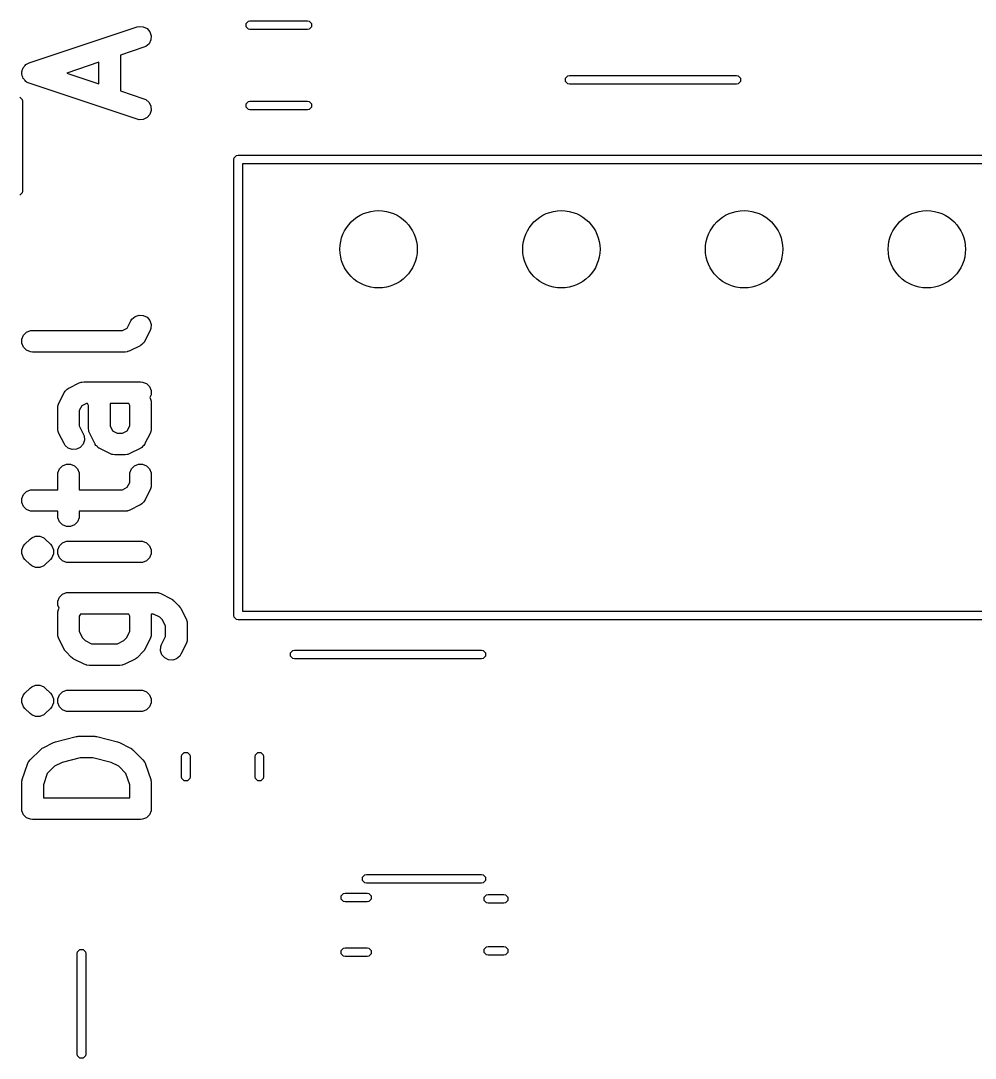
# Model space of a CAD drawing. Extents: x 89 to 178, y -115 to -57.
# Drawn here: x 129.81 to 143.08, y -94.21 to -79.78 of the extents above; entities that cross this region are included whole.
import ezdxf

# ---------------------------------------------------------------- set-up
doc = ezdxf.new("R2010")
doc.units = 0
doc.layers.add('BLACK', color=7, linetype='CONTINUOUS')

msp = doc.modelspace()

# ---------------------------------------------------------------- linework, layer by layer
at = {"layer": 'BLACK', "linetype": 'CONTINUOUS'}
for p, q in [((129.930894, -80.36484), (131.430894, -79.864839)), ((131.430894, -79.864839), (131.459568, -79.858319)), ((131.459568, -79.858319), (131.517948, -79.862469)), ((131.517948, -79.862469), (131.570295, -79.888643)), ((131.570295, -79.888643), (131.608642, -79.932857)), ((132.944945, -79.817039), (132.977417, -79.784567)), ((132.944945, -79.862961), (132.944945, -79.817039)), ((132.977417, -79.895433), (132.944945, -79.862961)), ((132.977417, -79.784567), (133.000378, -79.78)), ((133.000378, -79.9), (132.977417, -79.895433)), ((133.000378, -79.78), (133.799622, -79.78)), ((133.799622, -79.9), (133.000378, -79.9)), ((133.799622, -79.78), (133.822583, -79.784567)), ((133.822583, -79.895433), (133.799622, -79.9)), ((133.822583, -79.784567), (133.855055, -79.817039)), ((133.855055, -79.862961), (133.822583, -79.895433)), ((133.855055, -79.817039), (133.855055, -79.862961)), ((131.623001, -80.046761), (131.596828, -80.099109)), ((131.608642, -79.932857), (131.627151, -79.988381)), ((131.627151, -79.988381), (131.623001, -80.046761)), ((131.525762, -80.149444), (131.199757, -80.258112)), ((131.552613, -80.137456), (131.525762, -80.149444)), ((131.596828, -80.099109), (131.552613, -80.137456)), ((131.199757, -80.258112), (131.199757, -80.756171)), ((129.829506, -80.488381), (129.832895, -80.478213)), ((129.830839, -80.507142), (129.829506, -80.488381)), ((129.832895, -80.478213), (129.833655, -80.467522)), ((129.833655, -80.467522), (129.842066, -80.450698)), ((129.842066, -80.450698), (129.848014, -80.432857)), ((129.848014, -80.432857), (129.855036, -80.42476)), ((129.855036, -80.42476), (129.859829, -80.415175)), ((129.859829, -80.415175), (129.874037, -80.402851)), ((129.874037, -80.402851), (129.886361, -80.388643)), ((129.886361, -80.388643), (129.895946, -80.38385)), ((129.895946, -80.38385), (129.904043, -80.376828)), ((129.904043, -80.376828), (129.930894, -80.36484)), ((130.899757, -80.358112), (130.452668, -80.507142)), ((130.899757, -80.656171), (130.899757, -80.358112)), ((129.829506, -80.525903), (129.830839, -80.507142)), ((129.832895, -80.53607), (129.829506, -80.525903)), ((129.833655, -80.546762), (129.832895, -80.53607)), ((129.842066, -80.563585), (129.833655, -80.546762)), ((129.848014, -80.581427), (129.842066, -80.563585)), ((129.855036, -80.589523), (129.848014, -80.581427)), ((129.859829, -80.599109), (129.855036, -80.589523)), ((129.874037, -80.611432), (129.859829, -80.599109)), ((129.886361, -80.625641), (129.874037, -80.611432)), ((129.895946, -80.630433), (129.886361, -80.625641)), ((129.904043, -80.637456), (129.895946, -80.630433)), ((129.930894, -80.649444), (129.904043, -80.637456)), ((130.452668, -80.507142), (130.899757, -80.656171)), ((137.383315, -80.577039), (137.415787, -80.544567)), ((137.383315, -80.622961), (137.383315, -80.577039)), ((137.415787, -80.655433), (137.383315, -80.622961)), ((137.415787, -80.544567), (137.438748, -80.54)), ((137.438748, -80.54), (139.761252, -80.54)), ((139.761252, -80.54), (139.784213, -80.544567)), ((139.784213, -80.544567), (139.816685, -80.577039)), ((139.816685, -80.622961), (139.784213, -80.655433)), ((139.816685, -80.577039), (139.816685, -80.622961)), ((131.430894, -81.149445), (129.930894, -80.649444)), ((131.199757, -80.756171), (131.525762, -80.86484)), ((137.438748, -80.66), (137.415787, -80.655433)), ((139.761252, -80.66), (137.438748, -80.66)), ((139.784213, -80.655433), (139.761252, -80.66)), ((129.800461, -80.844567), (129.832933, -80.877039)), ((129.832933, -80.877039), (129.8375, -80.9)), ((129.8375, -80.9), (129.8375, -82.15)), ((131.525762, -80.86484), (131.552613, -80.876828)), ((131.552613, -80.876828), (131.596828, -80.915175)), ((131.596828, -80.915175), (131.623001, -80.967523)), ((132.944945, -80.937039), (132.977417, -80.904567)), ((132.977417, -80.904567), (133.000378, -80.9)), ((133.000378, -80.9), (133.799622, -80.9)), ((133.799622, -80.9), (133.822583, -80.904567)), ((133.822583, -80.904567), (133.855055, -80.937039)), ((131.627151, -81.025903), (131.608642, -81.081427)), ((131.623001, -80.967523), (131.627151, -81.025903)), ((132.944945, -80.982961), (132.944945, -80.937039)), ((132.977417, -81.015433), (132.944945, -80.982961)), ((133.000378, -81.02), (132.977417, -81.015433)), ((133.799622, -81.02), (133.000378, -81.02)), ((133.822583, -81.015433), (133.799622, -81.02)), ((133.855055, -80.982961), (133.822583, -81.015433)), ((133.855055, -80.937039), (133.855055, -80.982961)), ((131.459568, -81.155965), (131.430894, -81.149445)), ((131.517948, -81.151815), (131.459568, -81.155965)), ((131.570295, -81.125641), (131.517948, -81.151815)), ((131.608642, -81.081427), (131.570295, -81.125641)), ((132.814539, -81.652067), (132.8375, -81.6475)), ((132.8375, -81.6475), (144.6075, -81.6475)), ((132.7775, -81.7075), (132.782067, -81.684539)), ((132.7775, -88.0475), (132.7775, -81.7075)), ((132.782067, -81.684539), (132.814539, -81.652067)), ((132.8975, -81.7675), (132.8975, -87.9875)), ((144.5475, -81.7675), (132.8975, -81.7675)), ((129.832933, -82.172961), (129.800461, -82.205433)), ((129.8375, -82.15), (129.832933, -82.172961)), ((131.295096, -84.05248), (131.344164, -83.954345)), ((131.344164, -83.954345), (131.359829, -83.929459)), ((131.359829, -83.929459), (131.404044, -83.891113)), ((131.404044, -83.891113), (131.459566, -83.872605)), ((131.459566, -83.872605), (131.517946, -83.876753)), ((131.517946, -83.876753), (131.570295, -83.902927)), ((131.570295, -83.902927), (131.608642, -83.947142)), ((131.608642, -83.947142), (131.62715, -84.002665)), ((129.894992, -84.110993), (129.949064, -84.088595)), ((129.949064, -84.088595), (129.978328, -84.085713)), ((129.978328, -84.085713), (131.228632, -84.085713)), ((131.228632, -84.085713), (131.295096, -84.05248)), ((131.612492, -84.088508), (131.541064, -84.231366)), ((131.623002, -84.061045), (131.612492, -84.088508)), ((131.62715, -84.002665), (131.623002, -84.061045)), ((129.83121, -84.206449), (129.853608, -84.152377)), ((129.83121, -84.264977), (129.83121, -84.206449)), ((129.853608, -84.152377), (129.894992, -84.110993)), ((131.53472, -84.241443), (131.525399, -84.256251)), ((131.537214, -84.238568), (131.53472, -84.241443)), ((131.537983, -84.236259), (131.537214, -84.238568)), ((131.541064, -84.231366), (131.537983, -84.236259)), ((129.853608, -84.319049), (129.83121, -84.264977)), ((129.894992, -84.360433), (129.853608, -84.319049)), ((129.949064, -84.382831), (129.894992, -84.360433)), ((129.978328, -84.385713), (129.949064, -84.382831)), ((131.264042, -84.385713), (129.978328, -84.385713)), ((131.293306, -84.382831), (131.264042, -84.385713)), ((131.298283, -84.380769), (131.293306, -84.382831)), ((131.303661, -84.380387), (131.298283, -84.380769)), ((131.331124, -84.369877), (131.303661, -84.380387)), ((131.473982, -84.298448), (131.331124, -84.369877)), ((131.478876, -84.295367), (131.473982, -84.298448)), ((131.481184, -84.294598), (131.478876, -84.295367)), ((131.484057, -84.292105), (131.481184, -84.294598)), ((131.498868, -84.282783), (131.484057, -84.292105)), ((131.511192, -84.268571), (131.498868, -84.282783)), ((131.525399, -84.256251), (131.511192, -84.268571)), ((130.482675, -84.887263), (130.625533, -84.815835)), ((130.625533, -84.815835), (130.652996, -84.805325)), ((130.652996, -84.805325), (130.658371, -84.804943)), ((130.658371, -84.804943), (130.66335, -84.802881)), ((130.66335, -84.802881), (130.692614, -84.799999)), ((130.692614, -84.799999), (131.478328, -84.799999)), ((131.478328, -84.799999), (131.507592, -84.802881)), ((131.507592, -84.802881), (131.561664, -84.825279)), ((130.344164, -85.097202), (130.415593, -84.954345)), ((130.415593, -84.954345), (130.418673, -84.94945)), ((130.418673, -84.94945), (130.419443, -84.947143)), ((130.419443, -84.947143), (130.421935, -84.944269)), ((130.421935, -84.944269), (130.431258, -84.929459)), ((130.431258, -84.929459), (130.445469, -84.917134)), ((130.445469, -84.917134), (130.45779, -84.902928)), ((130.45779, -84.902928), (130.472597, -84.893606)), ((130.472597, -84.893606), (130.475473, -84.891113)), ((130.475473, -84.891113), (130.477781, -84.890343)), ((130.477781, -84.890343), (130.482675, -84.887263)), ((131.561664, -84.825279), (131.603048, -84.866663)), ((131.603048, -84.866663), (131.625446, -84.920735)), ((131.625446, -84.920735), (131.625446, -84.979263)), ((130.333655, -85.124665), (130.344164, -85.097202)), ((130.728024, -85.099999), (130.66156, -85.13323)), ((130.742766, -85.099999), (130.728024, -85.099999)), ((130.7569, -85.128266), (130.742766, -85.099999)), ((131.314195, -85.099999), (131.0569, -85.099999)), ((131.0569, -85.099999), (131.0569, -85.414589)), ((131.328328, -85.128265), (131.314195, -85.099999)), ((131.625446, -84.979263), (131.609039, -85.01887)), ((131.609039, -85.01887), (131.612492, -85.025775)), ((131.612492, -85.025775), (131.623002, -85.053238)), ((131.623002, -85.053238), (131.623383, -85.058613)), ((131.623383, -85.058613), (131.625446, -85.063592)), ((131.625446, -85.063592), (131.628328, -85.092856)), ((131.628328, -85.092856), (131.628328, -85.449999)), ((130.328328, -85.164284), (130.33121, -85.13502)), ((130.328328, -85.449999), (130.328328, -85.164284)), ((130.33121, -85.13502), (130.333273, -85.130039)), ((130.333273, -85.130039), (130.333655, -85.124665)), ((130.66156, -85.13323), (130.628328, -85.199694)), ((130.628328, -85.199694), (130.628328, -85.414588)), ((130.7569, -85.449999), (130.7569, -85.128266)), ((131.328328, -85.414589), (131.328328, -85.128265)), ((130.33121, -85.479263), (130.328328, -85.449999)), ((130.333273, -85.484243), (130.33121, -85.479263)), ((130.333655, -85.489618), (130.333273, -85.484243)), ((130.344164, -85.517081), (130.333655, -85.489618)), ((130.415593, -85.659938), (130.344164, -85.517081)), ((130.628328, -85.414588), (130.683921, -85.525773)), ((130.683921, -85.525773), (130.69443, -85.553237)), ((130.759782, -85.479263), (130.7569, -85.449999)), ((130.761844, -85.484241), (130.759782, -85.479263)), ((130.762226, -85.489617), (130.761844, -85.484241)), ((130.772736, -85.517081), (130.762226, -85.489617)), ((130.844164, -85.659938), (130.772736, -85.517081)), ((131.0569, -85.414589), (131.09013, -85.481052)), ((131.09013, -85.481052), (131.156595, -85.514284)), ((131.156595, -85.514284), (131.228633, -85.514284)), ((131.228633, -85.514284), (131.295096, -85.481052)), ((131.295096, -85.481052), (131.328328, -85.414589)), ((131.612492, -85.51708), (131.541064, -85.659938)), ((131.623002, -85.489617), (131.612492, -85.51708)), ((131.623383, -85.484241), (131.623002, -85.489617)), ((131.625446, -85.479263), (131.623383, -85.484241)), ((131.628328, -85.449999), (131.625446, -85.479263)), ((130.431258, -85.684824), (130.415593, -85.659938)), ((130.475473, -85.72317), (130.431258, -85.684824)), ((130.680072, -85.667139), (130.641725, -85.711355)), ((130.698579, -85.611617), (130.680072, -85.667139)), ((130.69443, -85.553237), (130.698579, -85.611617)), ((130.847244, -85.664832), (130.844164, -85.659938)), ((130.848014, -85.66714), (130.847244, -85.664832)), ((130.850506, -85.670013), (130.848014, -85.66714)), ((130.859829, -85.684824), (130.850506, -85.670013)), ((130.87404, -85.697148), (130.859829, -85.684824)), ((131.525399, -85.684823), (131.511191, -85.697145)), ((131.534718, -85.670018), (131.525399, -85.684823)), ((131.537214, -85.667141), (131.534718, -85.670018)), ((131.537984, -85.66483), (131.537214, -85.667141)), ((131.541064, -85.659938), (131.537984, -85.66483)), ((130.530996, -85.741678), (130.475473, -85.72317)), ((130.589376, -85.737529), (130.530996, -85.741678)), ((130.641725, -85.711355), (130.589376, -85.737529)), ((130.886361, -85.711355), (130.87404, -85.697148)), ((130.901168, -85.720676), (130.886361, -85.711355)), ((130.904044, -85.72317), (130.901168, -85.720676)), ((130.906352, -85.723939), (130.904044, -85.72317)), ((130.911246, -85.72702), (130.906352, -85.723939)), ((131.054104, -85.798448), (130.911246, -85.72702)), ((131.081567, -85.808958), (131.054104, -85.798448)), ((131.086942, -85.809339), (131.081567, -85.808958)), ((131.091921, -85.811402), (131.086942, -85.809339)), ((131.121185, -85.814284), (131.091921, -85.811402)), ((131.264042, -85.814284), (131.121185, -85.814284)), ((131.293306, -85.811402), (131.264042, -85.814284)), ((131.298284, -85.809339), (131.293306, -85.811402)), ((131.30366, -85.808958), (131.298284, -85.809339)), ((131.331123, -85.798448), (131.30366, -85.808958)), ((131.473982, -85.72702), (131.331123, -85.798448)), ((131.478875, -85.723939), (131.473982, -85.72702)), ((131.481184, -85.72317), (131.478875, -85.723939)), ((131.484058, -85.720676), (131.481184, -85.72317)), ((131.498867, -85.711355), (131.484058, -85.720676)), ((131.511191, -85.697145), (131.498867, -85.711355)), ((130.353608, -86.00952), (130.394992, -85.968136)), ((130.394992, -85.968136), (130.449064, -85.945738)), ((130.449064, -85.945738), (130.507592, -85.945738)), ((130.507592, -85.945738), (130.561664, -85.968136)), ((130.561664, -85.968136), (130.603048, -86.00952)), ((131.353608, -86.00952), (131.394992, -85.968136)), ((131.394992, -85.968136), (131.449064, -85.945738)), ((131.449064, -85.945738), (131.507592, -85.945738)), ((131.507592, -85.945738), (131.561664, -85.968136)), ((131.561664, -85.968136), (131.603048, -86.00952)), ((130.328328, -86.092856), (130.33121, -86.063592)), ((130.328328, -86.299999), (130.328328, -86.092856)), ((130.33121, -86.063592), (130.353608, -86.00952)), ((130.603048, -86.00952), (130.625446, -86.063592)), ((130.625446, -86.063592), (130.628328, -86.092856)), ((130.628328, -86.092856), (130.628328, -86.299999)), ((131.328328, -86.092856), (131.33121, -86.063592)), ((131.328328, -86.200303), (131.328328, -86.092856)), ((131.33121, -86.063592), (131.353608, -86.00952)), ((131.603048, -86.00952), (131.625446, -86.063592)), ((131.625446, -86.063592), (131.628328, -86.092856)), ((131.628328, -86.092856), (131.628328, -86.235713)), ((131.295096, -86.266766), (131.328328, -86.200303)), ((131.628328, -86.235713), (131.625446, -86.264977)), ((129.83121, -86.420735), (129.853608, -86.366663)), ((129.853608, -86.366663), (129.894992, -86.325279)), ((129.894992, -86.325279), (129.949064, -86.302881)), ((129.949064, -86.302881), (129.978328, -86.299999)), ((129.978328, -86.299999), (130.328328, -86.299999)), ((130.628328, -86.299999), (131.228632, -86.299999)), ((131.228632, -86.299999), (131.295096, -86.266766)), ((131.612492, -86.302794), (131.541064, -86.445652)), ((131.623002, -86.275331), (131.612492, -86.302794)), ((131.623383, -86.269955), (131.623002, -86.275331)), ((131.625446, -86.264977), (131.623383, -86.269955)), ((129.83121, -86.479263), (129.83121, -86.420735)), ((129.853608, -86.533335), (129.83121, -86.479263)), ((129.894992, -86.574719), (129.853608, -86.533335)), ((131.473982, -86.512734), (131.331124, -86.584163)), ((131.478876, -86.509653), (131.473982, -86.512734)), ((131.481184, -86.508884), (131.478876, -86.509653)), ((131.484057, -86.506391), (131.481184, -86.508884)), ((131.498868, -86.497069), (131.484057, -86.506391)), ((131.511192, -86.482857), (131.498868, -86.497069)), ((131.525399, -86.470537), (131.511192, -86.482857)), ((131.53472, -86.455729), (131.525399, -86.470537)), ((131.537214, -86.452854), (131.53472, -86.455729)), ((131.537983, -86.450545), (131.537214, -86.452854)), ((131.541064, -86.445652), (131.537983, -86.450545)), ((129.949064, -86.597117), (129.894992, -86.574719)), ((129.978328, -86.599999), (129.949064, -86.597117)), ((130.328328, -86.599999), (129.978328, -86.599999)), ((130.328328, -86.664284), (130.328328, -86.599999)), ((130.33121, -86.693548), (130.328328, -86.664284)), ((130.353608, -86.74762), (130.33121, -86.693548)), ((130.625446, -86.693548), (130.603048, -86.74762)), ((130.628328, -86.664284), (130.625446, -86.693548)), ((131.264042, -86.599999), (130.628328, -86.599999)), ((130.628328, -86.599999), (130.628328, -86.664284)), ((131.293306, -86.597117), (131.264042, -86.599999)), ((131.298283, -86.595055), (131.293306, -86.597117)), ((131.303661, -86.594673), (131.298283, -86.595055)), ((131.331124, -86.584163), (131.303661, -86.594673)), ((130.394992, -86.789004), (130.353608, -86.74762)), ((130.449064, -86.811402), (130.394992, -86.789004)), ((130.507592, -86.811402), (130.449064, -86.811402)), ((130.561664, -86.789004), (130.507592, -86.811402)), ((130.603048, -86.74762), (130.561664, -86.789004)), ((129.943691, -86.98679), (129.966422, -86.968135)), ((129.966422, -86.968135), (130.020494, -86.945738)), ((130.020494, -86.945738), (130.07902, -86.945738)), ((130.07902, -86.945738), (130.079021, -86.945738)), ((130.079021, -86.945738), (130.101418, -86.955015)), ((130.101418, -86.955015), (130.133092, -86.968135)), ((130.133092, -86.968135), (130.133093, -86.968136)), ((130.133093, -86.968136), (130.155824, -86.986791)), ((129.83121, -87.135021), (129.853607, -87.080951)), ((129.853607, -87.08095), (129.872262, -87.058219)), ((129.853607, -87.080951), (129.853607, -87.08095)), ((129.872262, -87.058219), (129.943691, -86.98679)), ((130.155824, -86.986791), (130.227252, -87.05822)), ((130.227252, -87.05822), (130.245906, -87.08095)), ((130.245906, -87.08095), (130.245906, -87.080951)), ((130.245906, -87.080951), (130.268303, -87.135021)), ((130.33121, -87.135021), (130.353608, -87.080949)), ((130.353608, -87.080949), (130.394992, -87.039565)), ((130.394992, -87.039565), (130.449064, -87.017167)), ((130.449064, -87.017167), (130.478328, -87.014285)), ((130.478328, -87.014285), (131.478328, -87.014285)), ((131.478328, -87.014285), (131.507592, -87.017167)), ((131.507592, -87.017167), (131.561664, -87.039565)), ((131.561664, -87.039565), (131.603048, -87.080949)), ((131.603048, -87.080949), (131.625446, -87.135021)), ((129.83121, -87.135022), (129.83121, -87.135021)), ((129.83121, -87.135023), (129.83121, -87.135022)), ((129.83121, -87.193549), (129.83121, -87.135023)), ((129.833436, -87.198922), (129.83121, -87.193549)), ((129.853607, -87.24762), (129.833436, -87.198922)), ((129.853608, -87.247621), (129.853607, -87.24762)), ((129.872263, -87.270352), (129.853608, -87.247621)), ((129.943692, -87.34178), (129.872263, -87.270352)), ((130.227251, -87.270351), (130.155823, -87.341779)), ((130.245906, -87.247621), (130.227251, -87.270351)), ((130.255182, -87.225223), (130.245906, -87.247621)), ((130.268303, -87.193549), (130.255182, -87.225223)), ((130.268303, -87.135021), (130.268303, -87.193549)), ((130.33121, -87.193549), (130.33121, -87.135021)), ((130.353608, -87.247621), (130.33121, -87.193549)), ((130.394992, -87.289005), (130.353608, -87.247621)), ((131.603048, -87.247621), (131.561664, -87.289005)), ((131.625446, -87.193549), (131.603048, -87.247621)), ((131.625446, -87.135021), (131.625446, -87.193549)), ((129.966421, -87.360433), (129.943692, -87.34178)), ((129.966422, -87.360434), (129.966421, -87.360433)), ((130.020494, -87.382831), (129.966422, -87.360434)), ((130.020495, -87.382831), (130.020494, -87.382831)), ((130.07902, -87.382831), (130.020495, -87.382831)), ((130.133092, -87.360434), (130.07902, -87.382831)), ((130.155823, -87.341779), (130.133092, -87.360434)), ((130.449064, -87.311403), (130.394992, -87.289005)), ((130.478328, -87.314285), (130.449064, -87.311403)), ((131.478328, -87.314285), (130.478328, -87.314285)), ((131.507592, -87.311403), (131.478328, -87.314285)), ((131.561664, -87.289005), (131.507592, -87.311403)), ((130.33121, -87.849307), (130.353608, -87.795235)), ((130.33121, -87.907835), (130.33121, -87.849307)), ((130.353608, -87.795235), (130.394992, -87.753851)), ((130.394992, -87.753851), (130.449064, -87.731453)), ((130.449064, -87.731453), (130.478328, -87.728571)), ((130.478328, -87.728571), (131.692614, -87.728571)), ((131.692614, -87.728571), (131.721878, -87.731453)), ((131.721878, -87.731453), (131.726856, -87.733515)), ((131.726856, -87.733515), (131.732232, -87.733897)), ((131.732232, -87.733897), (131.759696, -87.744407)), ((131.759696, -87.744407), (131.902553, -87.815835)), ((131.902553, -87.815835), (131.915146, -87.823762)), ((131.915146, -87.823762), (131.918806, -87.825278)), ((131.918806, -87.825278), (131.922925, -87.828659)), ((131.922925, -87.828659), (131.927439, -87.8315)), ((131.927439, -87.8315), (131.930035, -87.834493)), ((131.930035, -87.834493), (131.941537, -87.843933)), ((131.941537, -87.843933), (132.012966, -87.915362)), ((130.328328, -88.021428), (130.33121, -87.992164)), ((130.347616, -87.947441), (130.33121, -87.907835)), ((130.33121, -87.992164), (130.333273, -87.987183)), ((130.333273, -87.987183), (130.333655, -87.981809)), ((130.333655, -87.981809), (130.344164, -87.954346)), ((130.344164, -87.954346), (130.347616, -87.947441)), ((132.012966, -87.915362), (132.022407, -87.926866)), ((132.022407, -87.926866), (132.025399, -87.929461)), ((132.025399, -87.929461), (132.028237, -87.93397)), ((132.028237, -87.93397), (132.031621, -87.938093)), ((132.031621, -87.938093), (132.033137, -87.941754)), ((132.033137, -87.941754), (132.041064, -87.954346)), ((132.041064, -87.954346), (132.112492, -88.097204)), ((132.8975, -87.9875), (144.5475, -87.9875)), ((130.328328, -88.307142), (130.328328, -88.021428)), ((130.642462, -88.028571), (130.628328, -88.056838)), ((130.628328, -88.056838), (130.628328, -88.271731)), ((131.314195, -88.028571), (130.642462, -88.028571)), ((131.328328, -88.056837), (131.314195, -88.028571)), ((131.328328, -88.271732), (131.328328, -88.056837)), ((131.657204, -88.028571), (131.628328, -88.028571)), ((131.628328, -88.028571), (131.628328, -88.307142)), ((131.746616, -88.073276), (131.657204, -88.028571)), ((131.783621, -88.110281), (131.746616, -88.073276)), ((131.828328, -88.199694), (131.783621, -88.110281)), ((132.112492, -88.097204), (132.123002, -88.124667)), ((132.123002, -88.124667), (132.123383, -88.130042)), ((132.123383, -88.130042), (132.125446, -88.135021)), ((132.125446, -88.135021), (132.128328, -88.164285)), ((132.782067, -88.070461), (132.7775, -88.0475)), ((132.814539, -88.102933), (132.782067, -88.070461)), ((132.8375, -88.1075), (132.814539, -88.102933)), ((144.6075, -88.1075), (132.8375, -88.1075)), ((130.628328, -88.271731), (130.673035, -88.361146)), ((131.283621, -88.361145), (131.328328, -88.271732)), ((131.828328, -88.343161), (131.828328, -88.199694)), ((132.128328, -88.164285), (132.128328, -88.378571)), ((130.33121, -88.336406), (130.328328, -88.307142)), ((130.333273, -88.341386), (130.33121, -88.336406)), ((130.333655, -88.346761), (130.333273, -88.341386)), ((130.344164, -88.374224), (130.333655, -88.346761)), ((130.415593, -88.517081), (130.344164, -88.374224)), ((130.673035, -88.361146), (130.710039, -88.39815)), ((130.710039, -88.39815), (130.799452, -88.442856)), ((131.157204, -88.442856), (131.246616, -88.39815)), ((131.246616, -88.39815), (131.283621, -88.361145)), ((131.612492, -88.374223), (131.541064, -88.517081)), ((131.623002, -88.34676), (131.612492, -88.374223)), ((131.623383, -88.341384), (131.623002, -88.34676)), ((131.625446, -88.336406), (131.623383, -88.341384)), ((131.628328, -88.307142), (131.625446, -88.336406)), ((131.772736, -88.454346), (131.828328, -88.343161)), ((132.123002, -88.418189), (132.112492, -88.445652)), ((132.123383, -88.412813), (132.123002, -88.418189)), ((132.125446, -88.407835), (132.123383, -88.412813)), ((132.128328, -88.378571), (132.125446, -88.407835)), ((130.423521, -88.529676), (130.415593, -88.517081)), ((130.425036, -88.533333), (130.423521, -88.529676)), ((130.428415, -88.53745), (130.425036, -88.533333)), ((130.431258, -88.541967), (130.428415, -88.53745)), ((130.434252, -88.544564), (130.431258, -88.541967)), ((130.44369, -88.556064), (130.434252, -88.544564)), ((130.515118, -88.627493), (130.44369, -88.556064)), ((130.799452, -88.442856), (131.157204, -88.442856)), ((131.512966, -88.556065), (131.441537, -88.627494)), ((131.522407, -88.54456), (131.512966, -88.556065)), ((131.525399, -88.541966), (131.522407, -88.54456)), ((131.528237, -88.537456), (131.525399, -88.541966)), ((131.531621, -88.533334), (131.528237, -88.537456)), ((131.533137, -88.529672), (131.531621, -88.533334)), ((131.541064, -88.517081), (131.533137, -88.529672)), ((131.758078, -88.54019), (131.762226, -88.48181)), ((131.776586, -88.595712), (131.758078, -88.54019)), ((131.762226, -88.48181), (131.772736, -88.454346)), ((132.112492, -88.445652), (132.041064, -88.58851)), ((133.564567, -88.567039), (133.597039, -88.534567)), ((133.564567, -88.612961), (133.564567, -88.567039)), ((133.597039, -88.534567), (133.62, -88.53)), ((133.62, -88.53), (135.42, -88.53)), ((135.42, -88.53), (136.22, -88.53)), ((136.22, -88.53), (136.242961, -88.534567)), ((136.242961, -88.534567), (136.275433, -88.567039)), ((136.275433, -88.567039), (136.275433, -88.612961)), ((130.526623, -88.636935), (130.515118, -88.627493)), ((130.529218, -88.639927), (130.526623, -88.636935)), ((130.533728, -88.642766), (130.529218, -88.639927)), ((130.537849, -88.646148), (130.533728, -88.642766)), ((130.541508, -88.647663), (130.537849, -88.646148)), ((130.554103, -88.655592), (130.541508, -88.647663)), ((130.696961, -88.72702), (130.554103, -88.655592)), ((131.402553, -88.655592), (131.259696, -88.72702)), ((131.415146, -88.647664), (131.402553, -88.655592)), ((131.418806, -88.646149), (131.415146, -88.647664)), ((131.422925, -88.642767), (131.418806, -88.646149)), ((131.427439, -88.639927), (131.422925, -88.642767)), ((131.430035, -88.636933), (131.427439, -88.639927)), ((131.441537, -88.627494), (131.430035, -88.636933)), ((131.814933, -88.639927), (131.776586, -88.595712)), ((131.867282, -88.666102), (131.814933, -88.639927)), ((131.925662, -88.67025), (131.867282, -88.666102)), ((131.981184, -88.651742), (131.925662, -88.67025)), ((132.025399, -88.613395), (131.981184, -88.651742)), ((132.041064, -88.58851), (132.025399, -88.613395)), ((133.597039, -88.645433), (133.564567, -88.612961)), ((133.62, -88.65), (133.597039, -88.645433)), ((135.42, -88.65), (133.62, -88.65)), ((136.22, -88.65), (135.42, -88.65)), ((136.242961, -88.645433), (136.22, -88.65)), ((136.275433, -88.612961), (136.242961, -88.645433)), ((130.724424, -88.73753), (130.696961, -88.72702)), ((130.729799, -88.737911), (130.724424, -88.73753)), ((130.734778, -88.739974), (130.729799, -88.737911)), ((130.764042, -88.742856), (130.734778, -88.739974)), ((131.192614, -88.742856), (130.764042, -88.742856)), ((131.221878, -88.739974), (131.192614, -88.742856)), ((131.226856, -88.737911), (131.221878, -88.739974)), ((131.232232, -88.73753), (131.226856, -88.737911)), ((131.259696, -88.72702), (131.232232, -88.73753)), ((129.853607, -89.152379), (129.872262, -89.129648)), ((129.872262, -89.129648), (129.943691, -89.058219)), ((129.943691, -89.058219), (129.966422, -89.039564)), ((129.966422, -89.039564), (130.020494, -89.017167)), ((130.020494, -89.017167), (130.07902, -89.017167)), ((130.07902, -89.017167), (130.079021, -89.017167)), ((130.079021, -89.017167), (130.101418, -89.026444)), ((130.101418, -89.026444), (130.133092, -89.039564)), ((130.133092, -89.039564), (130.133093, -89.039565)), ((130.133093, -89.039565), (130.155824, -89.05822)), ((130.155824, -89.05822), (130.227252, -89.129649)), ((130.227252, -89.129649), (130.245906, -89.152379)), ((130.353608, -89.152378), (130.394992, -89.110994)), ((130.394992, -89.110994), (130.449064, -89.088596)), ((130.449064, -89.088596), (130.478328, -89.085714)), ((130.478328, -89.085714), (131.478328, -89.085714)), ((131.478328, -89.085714), (131.507592, -89.088596)), ((131.507592, -89.088596), (131.561664, -89.110994)), ((131.561664, -89.110994), (131.603048, -89.152378)), ((129.83121, -89.20645), (129.853607, -89.15238)), ((129.83121, -89.206451), (129.83121, -89.20645)), ((129.83121, -89.206452), (129.83121, -89.206451)), ((129.83121, -89.264978), (129.83121, -89.206452)), ((129.833436, -89.270351), (129.83121, -89.264978)), ((129.853607, -89.319049), (129.833436, -89.270351)), ((129.853607, -89.15238), (129.853607, -89.152379)), ((130.245906, -89.152379), (130.245906, -89.15238)), ((130.245906, -89.15238), (130.268303, -89.20645)), ((130.268303, -89.264978), (130.255182, -89.296652)), ((130.268303, -89.20645), (130.268303, -89.264978)), ((130.33121, -89.20645), (130.353608, -89.152378)), ((130.33121, -89.264978), (130.33121, -89.20645)), ((130.353608, -89.31905), (130.33121, -89.264978)), ((131.603048, -89.152378), (131.625446, -89.20645)), ((131.625446, -89.264978), (131.603048, -89.31905)), ((131.625446, -89.20645), (131.625446, -89.264978)), ((129.853608, -89.31905), (129.853607, -89.319049)), ((129.872263, -89.341781), (129.853608, -89.31905)), ((129.943692, -89.413209), (129.872263, -89.341781)), ((129.966421, -89.431862), (129.943692, -89.413209)), ((129.966422, -89.431863), (129.966421, -89.431862)), ((130.020494, -89.45426), (129.966422, -89.431863)), ((130.133092, -89.431863), (130.07902, -89.45426)), ((130.155823, -89.413208), (130.133092, -89.431863)), ((130.227251, -89.34178), (130.155823, -89.413208)), ((130.245906, -89.31905), (130.227251, -89.34178)), ((130.255182, -89.296652), (130.245906, -89.31905)), ((130.394992, -89.360434), (130.353608, -89.31905)), ((130.449064, -89.382832), (130.394992, -89.360434)), ((130.478328, -89.385714), (130.449064, -89.382832)), ((131.478328, -89.385714), (130.478328, -89.385714)), ((131.507592, -89.382832), (131.478328, -89.385714)), ((131.561664, -89.360434), (131.507592, -89.382832)), ((131.603048, -89.31905), (131.561664, -89.360434)), ((130.020495, -89.45426), (130.020494, -89.45426)), ((130.07902, -89.45426), (130.020495, -89.45426)), ((130.125532, -89.887264), (130.268388, -89.815835)), ((130.268388, -89.815835), (130.27053, -89.815015)), ((130.27053, -89.815015), (130.2714, -89.814371)), ((130.2714, -89.814371), (130.283671, -89.809986)), ((130.283671, -89.809986), (130.295852, -89.805326)), ((130.295852, -89.805326), (130.296932, -89.805249)), ((130.296932, -89.805249), (130.299091, -89.804478)), ((130.299091, -89.804478), (130.584805, -89.73305)), ((130.584805, -89.73305), (130.589876, -89.7323)), ((130.589876, -89.7323), (130.591921, -89.731453)), ((130.591921, -89.731453), (130.602943, -89.730367)), ((130.602943, -89.730367), (130.613894, -89.728748)), ((130.613894, -89.728748), (130.616081, -89.729073)), ((130.616081, -89.729073), (130.621185, -89.728571)), ((130.621185, -89.728571), (130.835471, -89.728571)), ((130.835471, -89.728571), (130.840574, -89.729073)), ((130.840574, -89.729073), (130.842762, -89.728748)), ((130.842762, -89.728748), (130.853712, -89.730367)), ((130.853712, -89.730367), (130.864735, -89.731453)), ((130.864735, -89.731453), (130.866779, -89.7323)), ((130.866779, -89.7323), (130.871851, -89.73305)), ((130.871851, -89.73305), (131.157565, -89.804478)), ((131.157565, -89.804478), (131.159723, -89.805249)), ((131.159723, -89.805249), (131.160804, -89.805326)), ((131.160804, -89.805326), (131.172978, -89.809984)), ((131.172978, -89.809984), (131.185256, -89.814371)), ((131.185256, -89.814371), (131.186126, -89.815015)), ((131.186126, -89.815015), (131.188267, -89.815835)), ((131.188267, -89.815835), (131.331124, -89.887264)), ((129.943691, -90.058219), (130.086548, -89.915362)), ((130.086548, -89.915362), (130.09805, -89.905921)), ((130.09805, -89.905921), (130.100646, -89.902929)), ((130.100646, -89.902929), (130.105155, -89.90009)), ((130.105155, -89.90009), (130.109278, -89.896707)), ((130.109278, -89.896707), (130.11294, -89.89519)), ((130.11294, -89.89519), (130.125532, -89.887264)), ((131.331124, -89.887264), (131.343717, -89.895191)), ((131.343717, -89.895191), (131.347377, -89.896707)), ((131.347377, -89.896707), (131.351496, -89.900088)), ((131.351496, -89.900088), (131.35601, -89.902929)), ((131.35601, -89.902929), (131.358606, -89.905922)), ((131.358606, -89.905922), (131.370108, -89.915362)), ((131.370108, -89.915362), (131.512966, -90.058219)), ((132.05, -90.00942), (132.054567, -89.986459)), ((132.05, -90.29058), (132.05, -90.00942)), ((132.054567, -89.986459), (132.087039, -89.953987)), ((132.087039, -89.953987), (132.132961, -89.953987)), ((132.132961, -89.953987), (132.165433, -89.986459)), ((132.165433, -89.986459), (132.17, -90.00942)), ((132.17, -90.00942), (132.17, -90.29058)), ((133.07, -90.00942), (133.074567, -89.986459)), ((133.07, -90.29058), (133.07, -90.00942)), ((133.074567, -89.986459), (133.107039, -89.953987)), ((133.107039, -89.953987), (133.152961, -89.953987)), ((133.152961, -89.953987), (133.185433, -89.986459)), ((133.185433, -89.986459), (133.19, -90.00942)), ((133.19, -90.00942), (133.19, -90.29058)), ((129.836026, -90.331137), (129.907454, -90.116851)), ((129.907454, -90.116851), (129.919443, -90.09)), ((129.919443, -90.09), (129.922973, -90.085929)), ((129.922973, -90.085929), (129.925036, -90.08095)), ((129.925036, -90.08095), (129.943691, -90.058219)), ((130.281468, -90.144705), (130.180861, -90.245312)), ((130.387827, -90.091526), (130.281468, -90.144705)), ((130.639649, -90.028571), (130.387827, -90.091526)), ((130.817007, -90.028571), (130.639649, -90.028571)), ((131.068828, -90.091525), (130.817007, -90.028571)), ((131.175188, -90.144706), (131.068828, -90.091525)), ((131.275794, -90.245311), (131.175188, -90.144706)), ((131.512966, -90.058219), (131.531621, -90.080949)), ((131.531621, -90.080949), (131.533683, -90.085928)), ((131.533683, -90.085928), (131.537215, -90.09)), ((131.537215, -90.09), (131.549203, -90.116851)), ((131.549203, -90.116851), (131.620631, -90.331137)), ((130.180861, -90.245312), (130.128328, -90.402911)), ((131.328328, -90.402913), (131.275794, -90.245311)), ((132.054567, -90.313541), (132.05, -90.29058)), ((132.17, -90.29058), (132.165433, -90.313541)), ((133.074567, -90.313541), (133.07, -90.29058)), ((133.19, -90.29058), (133.185433, -90.313541)), ((129.828328, -90.378571), (129.829786, -90.363759)), ((129.828328, -90.735714), (129.828328, -90.378571)), ((129.829506, -90.35981), (129.830687, -90.354615)), ((129.829786, -90.363759), (129.829506, -90.35981)), ((129.830687, -90.354615), (129.83121, -90.349307)), ((129.83121, -90.349307), (129.832727, -90.345644)), ((129.832727, -90.345644), (129.836026, -90.331137)), ((130.128328, -90.402911), (130.128328, -90.585714)), ((131.328328, -90.585714), (131.328328, -90.402913)), ((131.620631, -90.331137), (131.62393, -90.345649)), ((131.62393, -90.345649), (131.625446, -90.349307)), ((131.625446, -90.349307), (131.625968, -90.354609)), ((131.625968, -90.354609), (131.627151, -90.359811)), ((131.627151, -90.359811), (131.626869, -90.363765)), ((131.626869, -90.363765), (131.628328, -90.378571)), ((131.628328, -90.378571), (131.628328, -90.735714)), ((132.087039, -90.346013), (132.054567, -90.313541)), ((132.132961, -90.346013), (132.087039, -90.346013)), ((132.165433, -90.313541), (132.132961, -90.346013)), ((133.107039, -90.346013), (133.074567, -90.313541)), ((133.152961, -90.346013), (133.107039, -90.346013)), ((133.185433, -90.313541), (133.152961, -90.346013)), ((130.128328, -90.585714), (131.328328, -90.585714)), ((129.83121, -90.764978), (129.828328, -90.735714)), ((131.628328, -90.735714), (131.625446, -90.764978)), ((129.853608, -90.81905), (129.83121, -90.764978)), ((129.894992, -90.860434), (129.853608, -90.81905)), ((129.949064, -90.882832), (129.894992, -90.860434)), ((131.561664, -90.860434), (131.507592, -90.882832)), ((131.603048, -90.81905), (131.561664, -90.860434)), ((131.625446, -90.764978), (131.603048, -90.81905)), ((129.978328, -90.885714), (129.949064, -90.882832)), ((131.478328, -90.885714), (129.978328, -90.885714)), ((131.507592, -90.882832), (131.478328, -90.885714)), ((134.564567, -91.687039), (134.597039, -91.654567)), ((134.564567, -91.732961), (134.564567, -91.687039)), ((134.597039, -91.765433), (134.564567, -91.732961)), ((134.597039, -91.654567), (134.62, -91.65)), ((134.62, -91.65), (135.42, -91.65)), ((135.42, -91.65), (136.22, -91.65)), ((136.22, -91.65), (136.242961, -91.654567)), ((136.242961, -91.654567), (136.275433, -91.687039)), ((136.275433, -91.732961), (136.242961, -91.765433)), ((136.275433, -91.687039), (136.275433, -91.732961)), ((134.62, -91.77), (134.597039, -91.765433)), ((135.42, -91.77), (134.62, -91.77)), ((136.22, -91.77), (135.42, -91.77)), ((136.242961, -91.765433), (136.22, -91.77)), ((134.265926, -91.947039), (134.298398, -91.914567)), ((134.265926, -91.992961), (134.265926, -91.947039)), ((134.298398, -92.025433), (134.265926, -91.992961)), ((134.298398, -91.914567), (134.321359, -91.91)), ((134.321359, -92.03), (134.298398, -92.025433)), ((134.321359, -91.91), (134.628641, -91.91)), ((134.628641, -92.03), (134.321359, -92.03)), ((134.628641, -91.91), (134.651602, -91.914567)), ((134.651602, -92.025433), (134.628641, -92.03)), ((134.651602, -91.914567), (134.684074, -91.947039)), ((134.684074, -91.992961), (134.651602, -92.025433)), ((134.684074, -91.947039), (134.684074, -91.992961)), ((136.256731, -91.967039), (136.289203, -91.934567)), ((136.256731, -92.012961), (136.256731, -91.967039)), ((136.289203, -92.045433), (136.256731, -92.012961)), ((136.289203, -91.934567), (136.312164, -91.93)), ((136.312164, -91.93), (136.527836, -91.93)), ((136.527836, -91.93), (136.550797, -91.934567)), ((136.550797, -91.934567), (136.583269, -91.967039)), ((136.583269, -92.012961), (136.550797, -92.045433)), ((136.583269, -91.967039), (136.583269, -92.012961)), ((136.312164, -92.05), (136.289203, -92.045433)), ((136.527836, -92.05), (136.312164, -92.05)), ((136.550797, -92.045433), (136.527836, -92.05)), ((130.6, -92.75), (130.604567, -92.727039)), ((130.6, -94.15), (130.6, -92.75)), ((130.604567, -92.727039), (130.637039, -92.694567)), ((130.637039, -92.694567), (130.682961, -92.694567)), ((130.682961, -92.694567), (130.715433, -92.727039)), ((130.715433, -92.727039), (130.72, -92.75)), ((130.72, -92.75), (130.72, -94.15)), ((134.265926, -92.707039), (134.298398, -92.674567)), ((134.265926, -92.752961), (134.265926, -92.707039)), ((134.298398, -92.785433), (134.265926, -92.752961)), ((134.298398, -92.674567), (134.321359, -92.67)), ((134.321359, -92.67), (134.628641, -92.67)), ((134.628641, -92.67), (134.651602, -92.674567)), ((134.651602, -92.674567), (134.684074, -92.707039)), ((134.684074, -92.752961), (134.651602, -92.785433)), ((134.684074, -92.707039), (134.684074, -92.752961)), ((136.256731, -92.687039), (136.289203, -92.654567)), ((136.256731, -92.732961), (136.256731, -92.687039)), ((136.289203, -92.765433), (136.256731, -92.732961)), ((136.289203, -92.654567), (136.312164, -92.65)), ((136.312164, -92.65), (136.527836, -92.65)), ((136.527836, -92.65), (136.550797, -92.654567)), ((136.550797, -92.654567), (136.583269, -92.687039)), ((136.583269, -92.732961), (136.550797, -92.765433)), ((136.583269, -92.687039), (136.583269, -92.732961)), ((134.321359, -92.79), (134.298398, -92.785433)), ((134.628641, -92.79), (134.321359, -92.79)), ((134.651602, -92.785433), (134.628641, -92.79)), ((136.312164, -92.77), (136.289203, -92.765433)), ((136.527836, -92.77), (136.312164, -92.77)), ((136.550797, -92.765433), (136.527836, -92.77)), ((130.604567, -94.172961), (130.6, -94.15)), ((130.637039, -94.205433), (130.604567, -94.172961)), ((130.715433, -94.172961), (130.682961, -94.205433)), ((130.72, -94.15), (130.715433, -94.172961)), ((130.682961, -94.205433), (130.637039, -94.205433))]:
    msp.add_line(p, q, dxfattribs=at)
at = {"layer": 'BLACK'}
for centre in [(134.7875, -82.9575), (134.7875, -82.9575), (134.7875, -82.9575), (137.3275, -82.9575), (137.3275, -82.9575), (137.3275, -82.9575), (139.8675, -82.9575), (139.8675, -82.9575), (139.8675, -82.9575), (142.4075, -82.9575), (142.4075, -82.9575), (142.4075, -82.9575)]:
    msp.add_circle(centre, 0.5375, dxfattribs=at)

doc.saveas('drawing.dxf')
